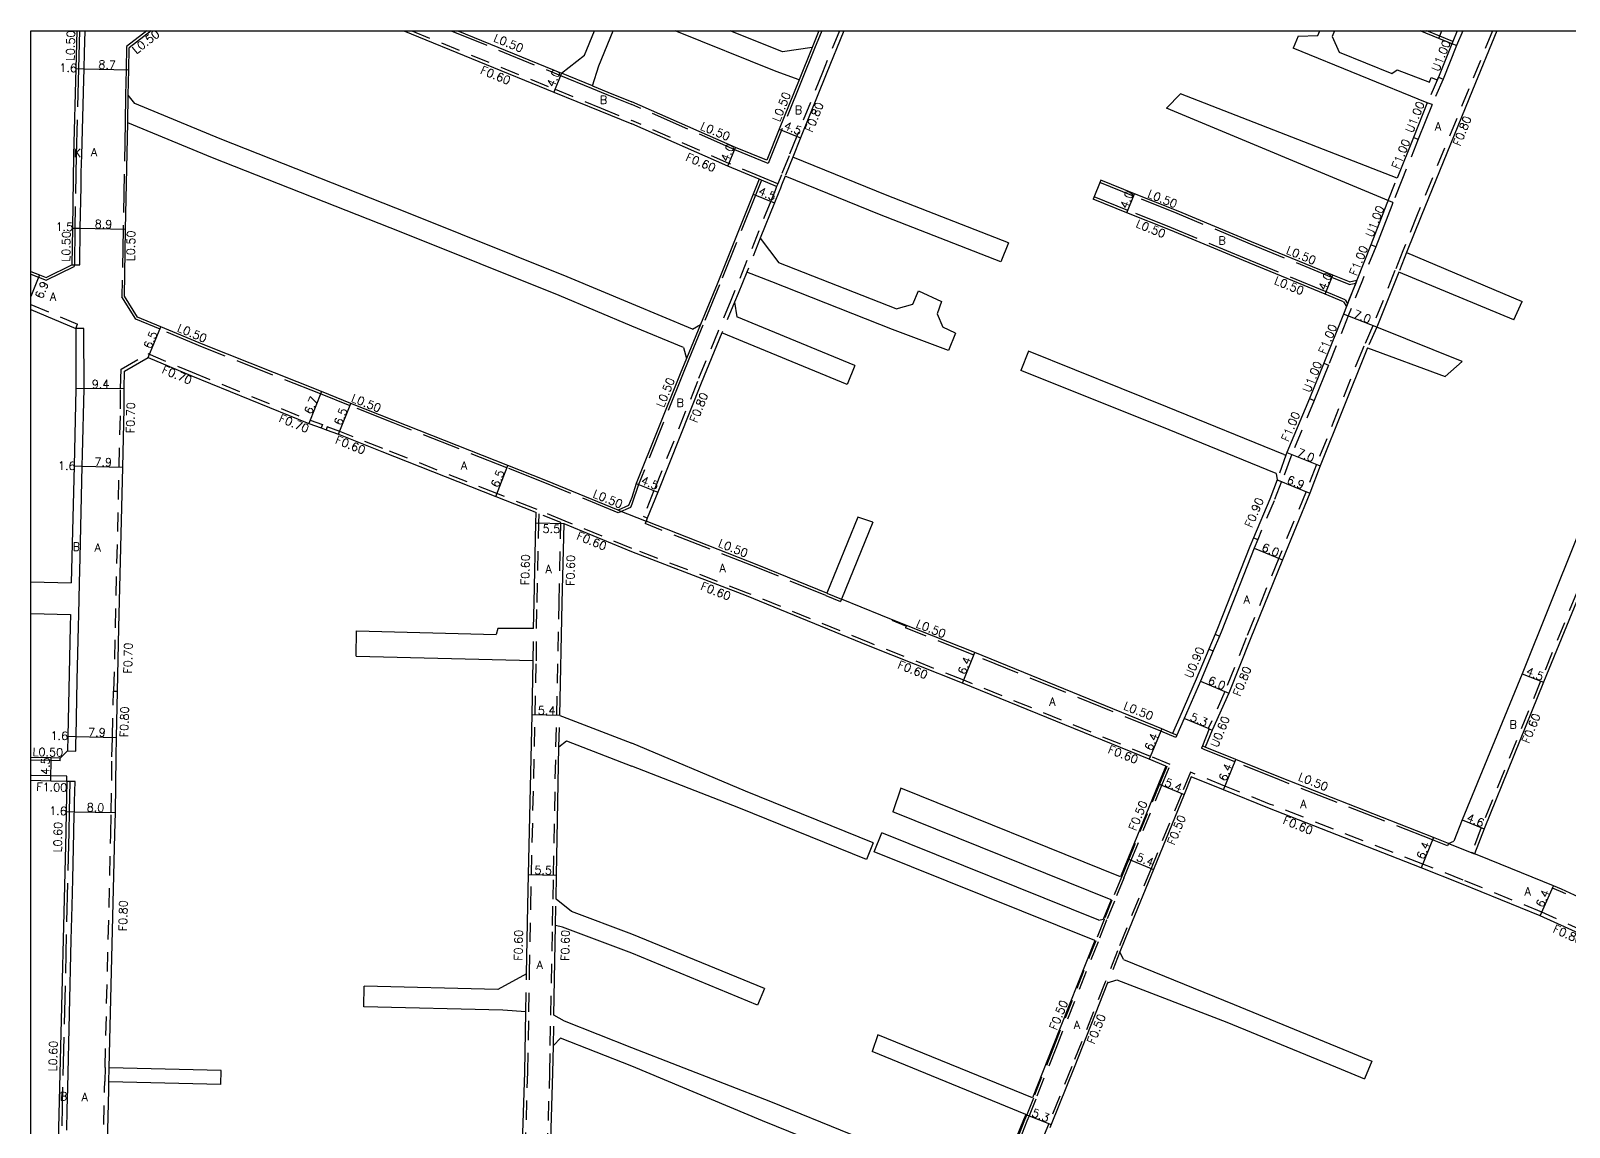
# Model space of a CAD drawing. Header units: metres. Extents: x -10400 to -9600, y -112200 to -111599.
# Drawn here: x -10400 to -10099.9, y -111813.9 to -111600 of the extents above; entities that cross this region are included whole.
import ezdxf

# ---------------------------------------------------------------- set-up
doc = ezdxf.new("R2010")
doc.units = ezdxf.units.M
doc.header["$LTSCALE"] = 2.5
doc.linetypes.add('2232000', pattern=[2.5, 1.5, -1])
doc.linetypes.add('2233000', pattern=[4, 3, -1])
for name, color, linetype in [('2101000', 177, 'Continuous'), ('2101001', 1, 'Continuous'), ('2102000', 191, 'Continuous'), ('2102001', 191, 'Continuous'), ('2213000', 6, 'Continuous'), ('2227000', 3, 'Continuous'), ('2231000', 162, 'Continuous'), ('2232000', 4, '2232000'), ('2233000', 62, '2233000'), ('6165200', 3, 'Continuous'), ('9201100', 215, 'Continuous'), ('9201500', 222, 'Continuous'), ('9202100', 82, 'Continuous'), ('9202200', 155, 'Continuous'), ('9203500', 155, 'Continuous'), ('999', 7, 'Continuous')]:
    doc.layers.add(name, color=color, linetype=linetype)
doc.styles.add('Dm_Anotation', font='txt.shx', dxfattribs={"bigfont": 'pscdm.shx'})

msp = doc.modelspace()

# ---------------------------------------------------------------- linework, layer by layer
at = {"layer": '2101000'}
for points in [[(-10390.99, -111600), (-10391.19, -111607.35), (-10391.66, -111624.24), (-10391.89, -111638.51), (-10392, -111645.64)], [(-10376.51, -111600), (-10380.81, -111603.31)], [(-10327.26, -111600), (-10297.96, -111611.96), (-10288.97, -111615.64), (-10282.77, -111618.16)], [(-10316.68, -111600), (-10296.45, -111608.26)], [(-10241.41, -111600), (-10244.84, -111608.46), (-10249.83, -111620.86), (-10251.35, -111624.66)], [(-10246.26, -111600), (-10247.59, -111603.26)], [(-10114, -111600), (-10118.75, -111611.6), (-10128.8, -111636.19), (-10131.62, -111643.25)], [(-10121.89, -111602.9), (-10122.63, -111602.6), (-10125.35, -111601.49), (-10128.99, -111600)], [(-10380.99, -111612.56), (-10380.9, -111607.64), (-10380.81, -111603.31)], [(-10121.89, -111602.9), (-10124.48, -111609.41)], [(-10290.43, -111610.72), (-10287.41, -111611.95), (-10282.77, -111613.84)], [(-10250.14, -111609.58), (-10254, -111619.19), (-10256.44, -111625.26)], [(-10256.44, -111625.26), (-10262.5, -111622.74), (-10282.77, -111613.84)], [(-10126.65, -111614.41), (-10129.36, -111621.17)], [(-10381.74, -111651.77), (-10381.49, -111638.68), (-10381.09, -111617.95)], [(-10257.93, -111628.97), (-10264.03, -111626.43), (-10282.77, -111618.16)], [(-10130.29, -111620.79), (-10133.47, -111628.75)], [(-10130.29, -111620.79), (-10129.36, -111621.17)], [(-10257.93, -111628.97), (-10259.08, -111631.85), (-10266.12, -111649.39), (-10269.36, -111657.26)], [(-10252.84, -111628.37), (-10253.55, -111630.13), (-10253.77, -111630.69), (-10254.08, -111631.45), (-10254.91, -111633.53), (-10257.7, -111640.47)], [(-10142.78, -111648.99), (-10146, -111647.66), (-10161.88, -111641.14), (-10176.17, -111635.18), (-10184.69, -111631.78), (-10191.25, -111629.15)], [(-10143.92, -111652.84), (-10147.52, -111651.36), (-10163.41, -111644.83), (-10177.68, -111638.89), (-10186.17, -111635.49), (-10192.73, -111632.87)], [(-10134.29, -111633.5), (-10134.52, -111634.08), (-10137.64, -111642.12), (-10138.57, -111641.76), (-10141.32, -111648.65)], [(-10400, -111646.93), (-10398.28, -111647.61), (-10397.02, -111648.12), (-10392, -111645.64)], [(-10260.34, -111647.07), (-10262.02, -111651.26), (-10262.7, -111652.9)], [(-10133.15, -111647.08), (-10137.45, -111657.84)], [(-10142.78, -111648.99), (-10141.32, -111648.65)], [(-10282.77, -111691.01), (-10283.41, -111692.58), (-10285.41, -111693.49), (-10299.56, -111687.69), (-10306.92, -111684.78), (-10329.15, -111676), (-10337.54, -111672.67), (-10343.31, -111670.37), (-10366.34, -111661.22), (-10374.6, -111657.76), (-10379.19, -111655.83), (-10381.74, -111651.77)], [(-10143.92, -111652.84), (-10143.37, -111653.79)], [(-10400, -111654.37), (-10391.23, -111658.04)], [(-10143.37, -111653.79), (-10143.95, -111655.25), (-10147.77, -111664.84), (-10146.85, -111665.22)], [(-10391.23, -111658.04), (-10391.19, -111669.81), (-10391.55, -111684.87), (-10392.09, -111707.69)], [(-10265.17, -111658.91), (-10269.2, -111668.71), (-10277.7, -111689.96), (-10279.73, -111695.03), (-10279.98, -111695.66)], [(-10139.23, -111661.82), (-10139.52, -111662.46), (-10148.46, -111684.87), (-10150.48, -111690.16), (-10155.82, -111703.18), (-10162.16, -111718.7), (-10166.33, -111729.19), (-10169.57, -111736.42)], [(-10384.7, -111802.25), (-10383.59, -111756.7), (-10383.5, -111752.49), (-10383.36, -111741.64), (-10383.27, -111737.81), (-10383.07, -111728.82), (-10382.79, -111716.44), (-10382.05, -111685.1), (-10381.78, -111673.76), (-10381.79, -111669.79), (-10381.7, -111666.41), (-10377.12, -111663.75), (-10368.8, -111667.24), (-10345.78, -111676.6), (-10343.38, -111677.46), (-10342.39, -111677.82), (-10339.94, -111678.71), (-10331.54, -111682.04), (-10309.31, -111690.82), (-10301.99, -111693.72), (-10301.44, -111693.94)], [(-10272.09, -111663.89), (-10273.32, -111666.89), (-10281.88, -111688.29), (-10282.77, -111691.01)], [(-10146.85, -111665.22), (-10149.63, -111672.11)], [(-10150.56, -111671.74), (-10154.96, -111682.26), (-10155.15, -111682.77)], [(-10150.56, -111671.74), (-10149.63, -111672.11)], [(-10156.88, -111687.57), (-10158.3, -111691.33), (-10161.49, -111698.87)], [(-10095.11, -111690.53), (-10095.68, -111691.95), (-10098.44, -111698.81), (-10109.11, -111725.39), (-10120.75, -111753.91), (-10122.43, -111758.04)], [(-10301.96, -111716.59), (-10301.82, -111711.5), (-10301.48, -111696.06), (-10301.44, -111693.94)], [(-10296.81, -111733.52), (-10296.32, -111711.59), (-10295.98, -111696.18)], [(-10282.77, -111701.6), (-10295.98, -111696.18)], [(-10244.7, -111709.71), (-10258, -111704.28), (-10279.98, -111695.66)], [(-10160.66, -111699.22), (-10161.38, -111700.91), (-10167.68, -111716.94), (-10168.14, -111718.05)], [(-10161.49, -111698.87), (-10160.66, -111699.22)], [(-10178.61, -111743.41), (-10181.83, -111742.08), (-10218.23, -111727.24), (-10236.57, -111719.94), (-10260.41, -111710.21), (-10282.77, -111701.6)], [(-10097.91, -111709.92), (-10104.94, -111727.07), (-10116.49, -111755.64), (-10118.36, -111760.51)], [(-10176.42, -111737.39), (-10177.26, -111737.04), (-10179.39, -111736.16), (-10215.87, -111721.29), (-10229.19, -111715.99), (-10234.17, -111714.01), (-10241.88, -111710.86)], [(-10392.24, -111713.84), (-10392.29, -111716.18), (-10392.77, -111737.6), (-10392.83, -111740.47)], [(-10168.97, -111717.7), (-10170.2, -111720.6)], [(-10168.97, -111717.7), (-10168.14, -111718.05)], [(-10169.37, -111720.95), (-10171.85, -111726.82), (-10175.02, -111734.13), (-10176.42, -111737.39)], [(-10170.2, -111720.6), (-10169.37, -111720.95)], [(-10303.31, -111783.95), (-10303.06, -111770.66), (-10302.92, -111764.55), (-10302.21, -111733.42), (-10301.97, -111722.85)], [(-10170.12, -111736.16), (-10171.46, -111739.49)], [(-10170.12, -111736.16), (-10169.57, -111736.42)], [(-10297.53, -111769.38), (-10297.42, -111764.68), (-10296.96, -111739.66)], [(-10123.44, -111758.49), (-10126.38, -111757.32), (-10156.24, -111745.63), (-10164.96, -111742.11), (-10170.91, -111739.71), (-10171.46, -111739.49)], [(-10394.26, -111741.87), (-10396, -111741.83), (-10400, -111741.73)], [(-10394.26, -111741.87), (-10392.83, -111740.47)], [(-10392.97, -111746.4), (-10396.1, -111746.33), (-10400, -111746.24)], [(-10173.63, -111745.51), (-10175.03, -111748.93), (-10181.01, -111763.56), (-10185.76, -111775.17), (-10187.54, -111779.66)], [(-10178.61, -111743.41), (-10180.03, -111746.89), (-10186.01, -111761.52), (-10187.43, -111764.99)], [(-10069.1, -111798.01), (-10070.53, -111796.48), (-10078.44, -111788.07), (-10081.5, -111785.5), (-10086.32, -111782.17), (-10091.36, -111779.09), (-10093.92, -111777.91), (-10105.55, -111772.64), (-10120.9, -111766.38), (-10128.75, -111763.27), (-10158.66, -111751.55), (-10167.35, -111748.05), (-10173.63, -111745.51)], [(-10392.97, -111746.4), (-10393.1, -111752.27), (-10393.19, -111756.26), (-10394.39, -111806.04), (-10394.71, -111819.37), (-10394.89, -111826.63)], [(-10123.44, -111758.49), (-10122.43, -111758.04)], [(-10091.27, -111772.09), (-10101.4, -111767.42), (-10102.99, -111766.77), (-10117.54, -111760.83), (-10118.36, -111760.51)], [(-10189.27, -111769.5), (-10190.76, -111773.14), (-10190.8, -111773.24)], [(-10297.95, -111792), (-10297.63, -111774.5)], [(-10192.46, -111777.43), (-10200.7, -111798.22), (-10204.62, -111808.12)], [(-10189.94, -111785.72), (-10196.47, -111802.21), (-10200.97, -111813.3), (-10201.23, -111813.94)], [(-10304.61, -111836.67), (-10304.31, -111824.87), (-10303.65, -111803.09), (-10303.44, -111791.35)], [(-10299.63, -111858.14), (-10299.59, -111856.09), (-10299.11, -111836.8), (-10298.81, -111825.03), (-10298.15, -111803.22), (-10298.06, -111797.89)], [(-10385.95, -111856.31), (-10385.88, -111852.34), (-10385.78, -111847.26), (-10385.29, -111826.86), (-10385.12, -111819.6), (-10384.8, -111806.58), (-10384.76, -111804.97)], [(-10205.9, -111811.35), (-10206.32, -111812.42), (-10211.6, -111825.37)]]:
    msp.add_lwpolyline(points, dxfattribs=at)
at = {"layer": '2101001'}
msp.add_lwpolyline([(-10191.25, -111629.15), (-10192.73, -111632.87)], dxfattribs=at)
at = {"layer": '2102000'}
for points in [[(-10296.45, -111608.26), (-10291.96, -111604.76), (-10290.02, -111600)], [(-10290.43, -111610.72), (-10289.2, -111606.85), (-10286.4, -111600)], [(-10254.57, -111607.95), (-10274.31, -111600)], [(-10253.33, -111604.13), (-10263.6, -111600)], [(-10152.8, -111601.05), (-10148.94, -111600.9), (-10148.56, -111600)], [(-10145.71, -111600), (-10146.16, -111601.11), (-10144.78, -111604.16)], [(-10247.59, -111603.26), (-10253.33, -111604.13)], [(-10126.65, -111614.41), (-10127.58, -111614.03), (-10153.77, -111603.38)], [(-10144.78, -111604.16), (-10134.53, -111608.34), (-10133.43, -111607.59), (-10127.16, -111610.04), (-10126.82, -111609.12), (-10125.64, -111609.55)], [(-10250.14, -111609.58), (-10254.57, -111607.95)], [(-10125.64, -111609.55), (-10125.41, -111609.04), (-10124.48, -111609.41)], [(-10282.77, -111653.27), (-10295.36, -111647.97), (-10326.31, -111635.55), (-10363.04, -111621.07), (-10379.71, -111614.2), (-10380.99, -111612.56)], [(-10133.47, -111628.75), (-10175.73, -111612.29)], [(-10134.29, -111633.5), (-10178.44, -111615.08)], [(-10282.77, -111657.64), (-10296.91, -111651.66), (-10327.74, -111639.29), (-10364.57, -111624.77), (-10381.09, -111617.95)], [(-10209.3, -111641.34), (-10232.92, -111632.11), (-10251.35, -111624.66)], [(-10210.75, -111645.07), (-10234.44, -111635.81), (-10252.84, -111628.37)], [(-10257.7, -111640.47), (-10254.08, -111645.23)], [(-10131.62, -111643.25), (-10109.05, -111652.77)], [(-10255.45, -111648.97), (-10260.34, -111647.07)], [(-10231.2, -111654.22), (-10254.08, -111645.23)], [(-10110.69, -111656.35), (-10133.15, -111647.08)], [(-10231.92, -111658.24), (-10255.45, -111648.97)], [(-10262.7, -111652.9), (-10262.26, -111655.78)], [(-10231.2, -111654.22), (-10227.94, -111653.3), (-10226.81, -111650.7)], [(-10222.33, -111652.79), (-10223.18, -111655.23), (-10222.11, -111657.79)], [(-10270.95, -111658.17), (-10282.77, -111653.27)], [(-10239.24, -111665.27), (-10262.26, -111655.78)], [(-10272.7, -111661.77), (-10282.77, -111657.64)], [(-10270.95, -111658.17), (-10269.36, -111657.26)], [(-10240.76, -111668.97), (-10265.17, -111658.91)], [(-10220.96, -111662.36), (-10231.92, -111658.24)], [(-10219.6, -111658.95), (-10222.11, -111657.79)], [(-10120.78, -111664.52), (-10137.45, -111657.84)], [(-10272.7, -111661.77), (-10272.09, -111663.89)], [(-10139.23, -111661.82), (-10124.09, -111667.41)], [(-10155.57, -111682.65), (-10178.27, -111673.38), (-10205.35, -111662.51)], [(-10157.09, -111686.35), (-10179.72, -111677.11), (-10206.84, -111666.23)], [(-10155.57, -111682.65), (-10155.15, -111682.77)], [(-10157.09, -111686.35), (-10156.88, -111687.57)], [(-10238.64, -111694.84), (-10244.7, -111709.71)], [(-10235.77, -111695.87), (-10241.88, -111710.86)], [(-10400, -111707.49), (-10392.09, -111707.69)], [(-10400, -111713.65), (-10392.24, -111713.84)], [(-10336.43, -111717.05), (-10309.23, -111717.74)], [(-10301.96, -111716.59), (-10308.91, -111716.56), (-10309.23, -111717.74)], [(-10336.55, -111721.97), (-10301.97, -111722.85)], [(-10296.81, -111733.52), (-10296.26, -111733.72), (-10282.77, -111738.94)], [(-10296.96, -111739.66), (-10295.52, -111738.51), (-10282.77, -111743.45)], [(-10235.67, -111758.37), (-10260.59, -111748.31), (-10282.77, -111738.94)], [(-10236.98, -111761.62), (-10261.91, -111751.55), (-10282.77, -111743.45)], [(-10187.43, -111764.99), (-10230.27, -111747.72)], [(-10189.27, -111769.5), (-10231.87, -111752.33)], [(-10191.64, -111773.45), (-10234.01, -111756.44)], [(-10192.46, -111777.43), (-10235.5, -111760.15)], [(-10282.77, -111776.18), (-10294.55, -111771.76), (-10297.53, -111769.38)], [(-10191.64, -111773.45), (-10190.8, -111773.24)], [(-10282.77, -111779.92), (-10296.3, -111774.84), (-10297.63, -111774.5)], [(-10256.88, -111786.82), (-10282.77, -111776.18)], [(-10258.23, -111790.04), (-10282.77, -111779.92)], [(-10186.87, -111781.16), (-10187.54, -111779.66)], [(-10186.87, -111781.16), (-10165.25, -111789.92), (-10142.93, -111799.07), (-10138.39, -111800.95)], [(-10303.31, -111783.95), (-10308.88, -111787.02), (-10334.95, -111786.35)], [(-10189.94, -111785.72), (-10188.13, -111785.12)], [(-10188.13, -111785.12), (-10166.72, -111793.39), (-10144.4, -111802.54), (-10139.86, -111804.42)], [(-10303.44, -111791.35), (-10307.9, -111791.04), (-10335.05, -111790.35)], [(-10282.77, -111798.39), (-10295.88, -111793.19), (-10297.95, -111792)], [(-10282.77, -111801.96), (-10296.66, -111796.49), (-10298.06, -111797.89)], [(-10204.62, -111808.12), (-10234.77, -111795.8)], [(-10213.6, -111826.15), (-10239.99, -111815.29), (-10255.67, -111808.92), (-10282.77, -111798.39)], [(-10205.9, -111811.35), (-10235.86, -111799.11)], [(-10362.86, -111802.82), (-10384.7, -111802.25)], [(-10214.98, -111829.9), (-10241.5, -111819), (-10257.24, -111812.6), (-10282.77, -111801.96)], [(-10362.93, -111805.54), (-10384.76, -111804.97)]]:
    msp.add_lwpolyline(points, dxfattribs=at)
at = {"layer": '2102001'}
for points in [[(-10152.8, -111601.05), (-10153.77, -111603.38)], [(-10175.73, -111612.29), (-10178.44, -111615.08)], [(-10209.3, -111641.34), (-10210.75, -111645.07)], [(-10226.81, -111650.7), (-10222.33, -111652.79)], [(-10110.69, -111656.35), (-10109.05, -111652.77)], [(-10219.6, -111658.95), (-10220.96, -111662.36)], [(-10205.35, -111662.51), (-10206.84, -111666.23)], [(-10124.09, -111667.41), (-10120.78, -111664.52)], [(-10239.24, -111665.27), (-10240.76, -111668.97)], [(-10235.77, -111695.87), (-10238.64, -111694.84)], [(-10336.55, -111721.97), (-10336.43, -111717.05)], [(-10230.27, -111747.72), (-10231.87, -111752.33)], [(-10235.5, -111760.15), (-10234.01, -111756.44)], [(-10235.67, -111758.37), (-10236.98, -111761.62)], [(-10335.05, -111790.35), (-10334.95, -111786.35)], [(-10256.88, -111786.82), (-10258.23, -111790.04)], [(-10234.77, -111795.8), (-10235.86, -111799.11)], [(-10362.93, -111805.54), (-10362.86, -111802.82)], [(-10138.39, -111800.95), (-10139.86, -111804.42)]]:
    msp.add_lwpolyline(points, dxfattribs=at)
at = {"layer": '2213000'}
for points in [[(-10389.51, -111604.31), (-10389.39, -111600)], [(-10390.14, -111627.62), (-10390.06, -111624.27), (-10389.65, -111609.6)], [(-10392, -111645.64), (-10391.5, -111645.64), (-10390.42, -111645.63), (-10390.39, -111638.53), (-10390.2, -111630.43)], [(-10389.89, -111682.58), (-10389.59, -111669.83), (-10389.63, -111658.04), (-10391.23, -111658.04)], [(-10390.92, -111726.64), (-10390.69, -111716.22), (-10390.64, -111713.88), (-10390.49, -111707.73), (-10390.37, -111702.73)], [(-10392.83, -111740.47), (-10391.23, -111740.5), (-10391.19, -111738.77)], [(-10391.45, -111750.33), (-10391.37, -111746.43), (-10392.37, -111746.41), (-10392.97, -111746.4)], [(-10391.81, -111765.46), (-10391.59, -111756.33), (-10391.51, -111752.7)], [(-10392.1, -111777.29), (-10391.93, -111770.66)], [(-10392.99, -111814.44), (-10392.9, -111810.41)]]:
    msp.add_lwpolyline(points, dxfattribs=at)
at = {"layer": '2227000'}
for points in [[(-10389.65, -111609.6), (-10389.59, -111607.4), (-10389.51, -111604.31)], [(-10390.2, -111630.43), (-10390.14, -111627.62)], [(-10390.37, -111702.73), (-10389.95, -111684.91), (-10389.89, -111682.58)], [(-10391.19, -111738.77), (-10391.17, -111737.63), (-10390.92, -111726.64)], [(-10391.51, -111752.7), (-10391.5, -111752.31), (-10391.45, -111750.33)], [(-10391.93, -111770.66), (-10391.81, -111765.46)], [(-10392.9, -111810.41), (-10392.8, -111806.15), (-10392.1, -111777.29)]]:
    msp.add_lwpolyline(points, dxfattribs=at)
at = {"layer": '2231000'}
for points in [[(-10122.82, -111602.52), (-10125.41, -111609.04)], [(-10127.58, -111614.03), (-10130.29, -111620.79)], [(-10135.22, -111633.13), (-10135.46, -111633.71), (-10138.57, -111641.76)], [(-10147.77, -111664.84), (-10150.56, -111671.74)], [(-10162.22, -111700.59), (-10168.51, -111716.6), (-10168.97, -111717.7)], [(-10161.49, -111698.87), (-10162.22, -111700.59)], [(-10170.2, -111720.6), (-10172.67, -111726.46), (-10175.84, -111733.78), (-10177.26, -111737.04)], [(-10169.57, -111736.42), (-10170.91, -111739.71)]]:
    msp.add_lwpolyline(points, dxfattribs=at)
at = {"layer": '2232000'}
for points in [[(-10325.67, -111600), (-10297.74, -111611.41), (-10288.74, -111615.08), (-10282.77, -111617.51)], [(-10242.27, -111600), (-10245.58, -111608.16), (-10250.57, -111620.57), (-10252.09, -111624.36)], [(-10114.87, -111600), (-10119.49, -111611.3), (-10129.54, -111635.89), (-10132.36, -111642.95)], [(-10121.75, -111600), (-10122.62, -111602.06), (-10122.82, -111602.52)], [(-10120.66, -111600), (-10121.89, -111602.9)], [(-10125.41, -111609.04), (-10127.58, -111614.03)], [(-10124.48, -111609.41), (-10126.65, -111614.41)], [(-10257.7, -111628.41), (-10263.8, -111625.88), (-10282.77, -111617.51)], [(-10129.36, -111621.17), (-10132.54, -111629.11)], [(-10252.09, -111624.36), (-10253.58, -111628.07)], [(-10251.35, -111624.66), (-10252.84, -111628.37)], [(-10253.58, -111628.07), (-10254.29, -111629.83), (-10254.51, -111630.39), (-10254.82, -111631.15), (-10255.65, -111633.23), (-10262.76, -111650.95), (-10263.44, -111652.59)], [(-10254.51, -111630.39), (-10257.47, -111629.16), (-10257.93, -111628.97)], [(-10254.29, -111629.83), (-10257.7, -111628.41)], [(-10135.22, -111633.13), (-10133.47, -111628.75)], [(-10132.54, -111629.11), (-10134.29, -111633.5)], [(-10257.7, -111640.47), (-10260.34, -111647.07)], [(-10137.64, -111642.12), (-10140.24, -111648.65)], [(-10132.36, -111642.95), (-10133.89, -111646.78)], [(-10131.62, -111643.25), (-10133.15, -111647.08)], [(-10133.89, -111646.78), (-10138.19, -111657.54)], [(-10141.32, -111648.65), (-10141.54, -111649.21), (-10143.13, -111653.2), (-10143.37, -111653.79)], [(-10140.24, -111648.65), (-10142.44, -111654.16)], [(-10263.44, -111652.59), (-10265.91, -111658.6)], [(-10262.7, -111652.9), (-10265.17, -111658.91)], [(-10400, -111653.39), (-10390.88, -111657.21)], [(-10142.44, -111654.16), (-10143.02, -111655.62), (-10146.85, -111665.22)], [(-10391.23, -111658.04), (-10390.88, -111657.21)], [(-10265.91, -111658.6), (-10269.95, -111668.41), (-10278.44, -111689.67), (-10280.47, -111694.74)], [(-10138.19, -111657.54), (-10139.96, -111661.49)], [(-10137.45, -111657.84), (-10139.23, -111661.82)], [(-10139.96, -111661.49), (-10140.25, -111662.15), (-10149.21, -111684.58), (-10151.23, -111689.87), (-10156.56, -111702.88), (-10162.9, -111718.4), (-10167.07, -111728.88), (-10170.3, -111736.09)], [(-10383.77, -111728.8), (-10383.49, -111716.42), (-10382.75, -111685.08), (-10382.48, -111673.75), (-10382.49, -111669.78), (-10382.39, -111666), (-10377.17, -111662.97), (-10368.53, -111666.6), (-10345.53, -111675.95), (-10343.12, -111676.81), (-10343.38, -111677.46)], [(-10149.63, -111672.11), (-10154.03, -111682.63), (-10154.22, -111683.12)], [(-10282.77, -111700.95), (-10295.76, -111695.62), (-10301.21, -111693.39), (-10301.76, -111693.16), (-10309.09, -111690.27), (-10331.32, -111681.49), (-10339.72, -111678.15), (-10342.18, -111677.26), (-10342.39, -111677.82)], [(-10155.15, -111682.77), (-10156.88, -111687.57)], [(-10154.22, -111683.12), (-10155.95, -111687.95)], [(-10156.05, -111687.91), (-10157.47, -111691.67), (-10160.66, -111699.22)], [(-10156.88, -111687.57), (-10156.05, -111687.91), (-10155.95, -111687.95)], [(-10301.36, -111716.61), (-10301.22, -111711.51), (-10300.88, -111696.07), (-10300.84, -111694.19)], [(-10296.58, -111695.93), (-10300.84, -111694.19)], [(-10279.73, -111695.03), (-10280.47, -111694.74)], [(-10297.41, -111733.5), (-10296.92, -111711.58), (-10296.58, -111695.93)], [(-10177.73, -111743.12), (-10181.6, -111741.52), (-10218.01, -111726.68), (-10236.34, -111719.38), (-10260.19, -111709.66), (-10282.77, -111700.95)], [(-10098.47, -111709.69), (-10105.49, -111726.85), (-10117.05, -111755.42), (-10118.92, -111760.29)], [(-10301.97, -111722.85), (-10301.96, -111716.59)], [(-10301.37, -111722.86), (-10301.36, -111716.61)], [(-10168.14, -111718.05), (-10169.37, -111720.95)], [(-10304.53, -111858.27), (-10304.49, -111856.01), (-10304.08, -111839.64), (-10304.01, -111836.68), (-10303.71, -111824.89), (-10303.05, -111803.1), (-10302.84, -111791.36), (-10302.71, -111783.96), (-10302.46, -111770.68), (-10302.32, -111764.57), (-10301.61, -111733.44), (-10301.37, -111722.86)], [(-10385.5, -111802.23), (-10384.39, -111756.68), (-10384.3, -111752.47), (-10384.16, -111741.63), (-10384.07, -111737.79), (-10383.87, -111728.8)], [(-10383.87, -111728.8), (-10383.77, -111728.8), (-10383.07, -111728.82)], [(-10297.56, -111739.65), (-10297.41, -111733.5)], [(-10296.96, -111739.66), (-10296.81, -111733.52)], [(-10170.3, -111736.09), (-10170.12, -111736.16)], [(-10298.13, -111769.36), (-10298.02, -111764.67), (-10297.56, -111739.65)], [(-10186.78, -111765.25), (-10185.36, -111761.78), (-10179.38, -111747.16), (-10177.73, -111743.12)], [(-10392.94, -111745.4), (-10396.08, -111745.33), (-10400, -111745.24)], [(-10392.97, -111746.4), (-10392.94, -111745.4)], [(-10173.79, -111744.59), (-10175.49, -111748.75), (-10181.47, -111763.37), (-10186.22, -111774.98), (-10188, -111779.47)], [(-10178.61, -111743.41), (-10178.42, -111743.49), (-10179.85, -111746.97), (-10185.82, -111761.59), (-10187.24, -111765.06)], [(-10068.24, -111797.75), (-10069.95, -111795.94), (-10077.89, -111787.48), (-10081.01, -111784.86), (-10085.88, -111781.5), (-10090.99, -111778.38), (-10105.23, -111771.9), (-10120.6, -111765.64), (-10128.45, -111762.53), (-10158.36, -111750.81), (-10167.05, -111747.31), (-10173.79, -111744.59)], [(-10118.36, -111760.51), (-10118.92, -111760.29)], [(-10187.24, -111765.06), (-10189.09, -111769.57)], [(-10186.78, -111765.25), (-10188.62, -111769.76)], [(-10298.23, -111774.49), (-10298.13, -111769.36)], [(-10297.63, -111774.5), (-10297.53, -111769.38)], [(-10189.09, -111769.57), (-10190.57, -111773.21), (-10190.61, -111773.31)], [(-10188.62, -111769.76), (-10190.11, -111773.4), (-10190.15, -111773.49)], [(-10300.23, -111858.13), (-10300.19, -111856.08), (-10299.71, -111836.79), (-10299.41, -111825.01), (-10298.75, -111803.21), (-10298.66, -111797.88), (-10298.55, -111791.99), (-10298.23, -111774.49)], [(-10190.61, -111773.31), (-10192.27, -111777.5)], [(-10190.15, -111773.49), (-10191.81, -111777.69)], [(-10192.27, -111777.5), (-10200.51, -111798.3), (-10204.43, -111808.19)], [(-10191.81, -111777.69), (-10200.05, -111798.48), (-10203.97, -111808.37)], [(-10188, -111779.47), (-10190.4, -111785.53)], [(-10187.54, -111779.66), (-10189.94, -111785.72)], [(-10303.44, -111791.35), (-10303.31, -111783.95)], [(-10190.4, -111785.53), (-10196.93, -111802.02), (-10201.43, -111813.11), (-10201.69, -111813.76)], [(-10298.06, -111797.89), (-10297.95, -111792)], [(-10385.5, -111802.23), (-10385.56, -111804.95)], [(-10384.76, -111804.97), (-10384.7, -111802.25)], [(-10386.75, -111856.29), (-10386.68, -111852.32), (-10386.58, -111847.24), (-10386.09, -111826.84), (-10385.92, -111819.58), (-10385.6, -111806.56), (-10385.56, -111804.95)], [(-10204.43, -111808.19), (-10205.71, -111811.42)], [(-10203.97, -111808.37), (-10205.25, -111811.61)], [(-10205.71, -111811.42), (-10206.14, -111812.49), (-10211.41, -111825.44)], [(-10205.25, -111811.61), (-10205.67, -111812.68), (-10210.95, -111825.63)], [(-10201.69, -111813.76), (-10203.18, -111817.47)]]:
    msp.add_lwpolyline(points, dxfattribs=at)
at = {"layer": '2233000'}
for points in [[(-10390.49, -111600), (-10390.69, -111607.37), (-10391.16, -111624.25), (-10391.39, -111638.52), (-10391.5, -111645.64), (-10391.51, -111645.95)], [(-10377.33, -111600), (-10381.31, -111603.06)], [(-10318, -111600), (-10296.64, -111608.72), (-10290.62, -111611.18), (-10287.6, -111612.42), (-10282.77, -111614.38)], [(-10245.72, -111600), (-10247.13, -111603.45)], [(-10122.62, -111602.06), (-10125.16, -111601.02), (-10127.67, -111600)], [(-10381.31, -111603.06), (-10381.4, -111607.63), (-10381.49, -111612.55), (-10381.59, -111617.95), (-10381.99, -111638.67), (-10382.25, -111651.9)], [(-10247.59, -111603.26), (-10250.14, -111609.58)], [(-10247.13, -111603.45), (-10249.68, -111609.77)], [(-10290.43, -111610.72), (-10296.45, -111608.26)], [(-10249.68, -111609.77), (-10253.54, -111619.37), (-10256.16, -111625.91)], [(-10381.09, -111617.95), (-10380.99, -111612.56)], [(-10256.16, -111625.91), (-10262.69, -111623.2), (-10282.77, -111614.38)], [(-10257.47, -111629.16), (-10258.62, -111632.04), (-10265.66, -111649.58), (-10268.9, -111657.45)], [(-10142.82, -111649.51), (-10146.19, -111648.13), (-10162.07, -111641.6), (-10176.36, -111635.65), (-10184.87, -111632.24), (-10191.43, -111629.62)], [(-10143.58, -111652.45), (-10147.33, -111650.9), (-10163.22, -111644.37), (-10177.49, -111638.43), (-10185.99, -111635.03), (-10192.55, -111632.4)], [(-10400, -111647.47), (-10398.46, -111648.08), (-10397, -111648.67), (-10391.51, -111645.95)], [(-10142.82, -111649.51), (-10141.54, -111649.21)], [(-10282.77, -111692.34), (-10283.02, -111692.95), (-10285.4, -111694.03), (-10299.75, -111688.15), (-10307.11, -111685.24), (-10329.33, -111676.46), (-10337.72, -111673.13), (-10343.49, -111670.84), (-10366.53, -111661.69), (-10374.79, -111658.22), (-10379.53, -111656.23), (-10382.25, -111651.9)], [(-10143.58, -111652.45), (-10143.13, -111653.2)], [(-10269.36, -111657.26), (-10272.09, -111663.89)], [(-10268.9, -111657.45), (-10271.63, -111664.08)], [(-10271.63, -111664.08), (-10272.86, -111667.08), (-10281.42, -111688.48), (-10282.77, -111692.34)], [(-10279.98, -111695.66), (-10280.16, -111696.12)], [(-10244.89, -111710.17), (-10258.19, -111704.75), (-10280.16, -111696.12)], [(-10244.89, -111710.17), (-10242.07, -111711.32)], [(-10244.7, -111709.71), (-10241.88, -111710.86)], [(-10241.88, -111710.86), (-10242.07, -111711.32)], [(-10229.19, -111715.99), (-10229.38, -111716.45)], [(-10176.61, -111737.85), (-10179.58, -111736.63), (-10216.05, -111721.76), (-10229.38, -111716.45)], [(-10176.42, -111737.39), (-10176.61, -111737.85)], [(-10171.46, -111739.49), (-10171.65, -111739.95)], [(-10123.62, -111758.96), (-10126.57, -111757.79), (-10156.43, -111746.09), (-10165.14, -111742.58), (-10171.09, -111740.18), (-10171.65, -111739.95)], [(-10394.27, -111742.37), (-10396.01, -111742.33), (-10400, -111742.23)], [(-10394.27, -111742.37), (-10394.26, -111741.87)], [(-10392.37, -111746.41), (-10392.5, -111752.29), (-10392.59, -111756.28), (-10393.79, -111806.06), (-10394.11, -111819.38), (-10394.29, -111826.65)], [(-10392.37, -111746.41), (-10392.97, -111746.4)], [(-10123.44, -111758.49), (-10123.62, -111758.96)], [(-10103.18, -111767.24), (-10102.99, -111766.77)], [(-10091.48, -111772.54), (-10101.6, -111767.88), (-10103.18, -111767.24)]]:
    msp.add_lwpolyline(points, dxfattribs=at)
at = {"layer": '6165200'}
msp.add_lwpolyline([(-10229.31, -111716.1), (-10231.99, -111715.04)], dxfattribs=at)
at = {"layer": '9201100'}
for points in [[(-10125.35, -111601.49), (-10124.74, -111600)], [(-10391.19, -111607.35), (-10389.59, -111607.4)], [(-10389.59, -111607.4), (-10380.9, -111607.64)], [(-10296.45, -111608.26), (-10297.96, -111611.96)], [(-10254, -111619.19), (-10249.83, -111620.86)], [(-10264.03, -111626.43), (-10262.5, -111622.74)], [(-10259.08, -111631.85), (-10254.91, -111633.53)], [(-10186.17, -111635.49), (-10184.69, -111631.78)], [(-10391.89, -111638.51), (-10390.39, -111638.53)], [(-10390.39, -111638.53), (-10381.49, -111638.68)], [(-10398.28, -111647.61), (-10400, -111651.84)], [(-10147.52, -111651.36), (-10146, -111647.66)], [(-10137.45, -111657.84), (-10143.95, -111655.25)], [(-10377.12, -111663.75), (-10374.6, -111657.76)], [(-10381.79, -111669.79), (-10391.19, -111669.81)], [(-10343.31, -111670.37), (-10345.78, -111676.6)], [(-10339.94, -111678.71), (-10337.54, -111672.67)], [(-10154.96, -111682.26), (-10148.46, -111684.87)], [(-10391.55, -111684.87), (-10389.95, -111684.91)], [(-10389.95, -111684.91), (-10382.05, -111685.1)], [(-10309.31, -111690.82), (-10306.92, -111684.78)], [(-10281.88, -111688.29), (-10277.7, -111689.96)], [(-10156.88, -111687.57), (-10150.48, -111690.16)], [(-10295.98, -111696.18), (-10301.48, -111696.06)], [(-10161.38, -111700.91), (-10155.82, -111703.18)], [(-10218.23, -111727.24), (-10215.87, -111721.29)], [(-10171.85, -111726.82), (-10166.33, -111729.19)], [(-10109.11, -111725.39), (-10104.94, -111727.07)], [(-10296.81, -111733.52), (-10302.21, -111733.42)], [(-10170.12, -111736.16), (-10175.02, -111734.13)], [(-10179.39, -111736.16), (-10181.83, -111742.08)], [(-10392.77, -111737.6), (-10391.17, -111737.63)], [(-10391.17, -111737.63), (-10383.27, -111737.81)], [(-10396.1, -111746.33), (-10396, -111741.83)], [(-10167.35, -111748.05), (-10164.96, -111742.11)], [(-10180.03, -111746.89), (-10175.03, -111748.93)], [(-10393.1, -111752.27), (-10391.5, -111752.31)], [(-10391.5, -111752.31), (-10383.5, -111752.49)], [(-10120.75, -111753.91), (-10116.49, -111755.64)], [(-10126.38, -111757.32), (-10128.75, -111763.27)], [(-10186.01, -111761.52), (-10181.01, -111763.56)], [(-10302.92, -111764.55), (-10297.42, -111764.68)], [(-10105.55, -111772.64), (-10102.99, -111766.77)], [(-10205.9, -111811.35), (-10200.97, -111813.3)]]:
    msp.add_lwpolyline(points, dxfattribs=at)
at = {"layer": '9202200'}
for points in [[(-10141.32, -111648.65), (-10143.37, -111653.79)], [(-10285.41, -111693.49), (-10279.98, -111695.66)], [(-10123.44, -111758.49), (-10118.36, -111760.51)]]:
    msp.add_lwpolyline(points, dxfattribs=at)
at = {"layer": '999'}
msp.add_lwpolyline([(-10400, -111600), (-9600, -111600), (-9600, -112200), (-10400, -112200)], close=True, dxfattribs=at)

# ---------------------------------------------------------------- texts
at = {"layer": '9201500', "style": 'Dm_Anotation'}
for s, rotation, p in [('1.6', 358.4069, (-10394.45, -111607.97)), ('8.7', 358.4069, (-10386.84, -111607.38)), ('4.0', 67.786, (-10297.92, -111611.16)), ('4.5', 338.1147, (-10253.21, -111619.1)), ('4.0', 67.4607, (-10263.98, -111625.68)), ('4.5', 338.1428, (-10258.24, -111631.91)), ('4.0', 68.1946, (-10186.09, -111634.83)), ('1.5', 359.0807, (-10395.18, -111639.01)), ('8.9', 359.0808, (-10387.54, -111638.48)), ('6.9', 67.8395, (-10397.75, -111652.44)), ('4.0', 67.6525, (-10147.39, -111650.77)), ('7.0', 338.2786, (-10142.15, -111655.86)), ('6.5', 67.2255, (-10376.57, -111662.19)), ('9.4', 0.1315, (-10388.09, -111669.71)), ('6.7', 68.3338, (-10345.23, -111674.94)), ('6.5', 68.3338, (-10339.42, -111677.14)), ('7.0', 338.085, (-10153.16, -111682.88)), ('1.6', 358.6398, (-10394.71, -111685.59)), ('7.9', 358.6398, (-10387.6, -111684.87)), ('6.5', 68.4451, (-10308.8, -111689.25)), ('4.5', 338.206, (-10281.12, -111688.31)), ('6.9', 337.9686, (-10155.13, -111688.17)), ('5.5', 358.75, (-10300.17, -111697.89)), ('6.0', 337.7558, (-10160.04, -111701.35)), ('6.4', 68.2887, (-10217.74, -111725.72)), ('4.5', 337.9924, (-10108.47, -111725.54)), ('6.0', 336.7369, (-10170.52, -111727.28)), ('5.4', 358.9776, (-10301.1, -111733.34)), ('5.3', 337.5158, (-10174.01, -111734.44)), ('1.6', 358.7685, (-10396.15, -111738.25)), ('7.9', 358.7252, (-10388.82, -111737.59)), ('6.4', 67.5737, (-10181.31, -111740.56)), ('4.5', 88.6871, (-10396.4, -111745.16)), ('6.4', 68.0391, (-10166.85, -111746.53)), ('5.4', 337.7656, (-10178.97, -111747.21)), ('1.6', 358.7205, (-10396.41, -111752.91)), ('8.0', 358.7203, (-10389.1, -111752.26)), ('4.6', 337.9213, (-10120.07, -111754.09)), ('5.4', 337.7645, (-10184.49, -111761.77)), ('6.4', 68.3474, (-10128.25, -111761.75)), ('5.5', 358.68, (-10301.77, -111764.48)), ('6.4', 66.4054, (-10105, -111771.13)), ('5.3', 338.3882, (-10204.89, -111811.64))]:
    msp.add_text(s, height=1.6, rotation=rotation, dxfattribs=at).set_placement(p)
at = {"layer": '9202100', "style": 'Dm_Anotation'}
for s, p in [('B', (-10289.01, -111614.28)), ('B', (-10250.95, -111616.24)), ('A', (-10126.1, -111619.44)), ('K', (-10391.6, -111624.63)), ('A', (-10388.27, -111624.47)), ('B', (-10168.34, -111641.71)), ('A', (-10396.26, -111652.64)), ('B', (-10274.04, -111673.36)), ('A', (-10316.09, -111685.6)), ('B', (-10391.83, -111701.41)), ('A', (-10387.54, -111701.57)), ('A', (-10299.6, -111705.78)), ('A', (-10265.67, -111705.59)), ('A', (-10163.42, -111711.73)), ('A', (-10201.33, -111731.64)), ('B', (-10111.57, -111736.11)), ('A', (-10152.38, -111751.59)), ('A', (-10108.6, -111768.65)), ('A', (-10301.34, -111782.98)), ('A', (-10196.56, -111794.68)), ('B', (-10394.35, -111808.61)), ('A', (-10390.1, -111808.76))]:
    msp.add_text(s, height=1.6, dxfattribs=at).set_placement(p)
at = {"layer": '9203500', "style": 'Dm_Anotation'}
for s, rotation, p in [('L0.50', 88.4071, (-10391.52, -111605.93)), ('L0.50', 37.6184, (-10379.43, -111604.6)), ('L0.50', 337.874, (-10309.85, -111602.02)), ('U1.00', 68.2839, (-10125.33, -111608.1)), ('F0.60', 337.874, (-10312.43, -111608.29)), ('L0.50', 68.1193, (-10253.93, -111617.89)), ('F0.80', 68.1172, (-10247.55, -111619.94)), ('U1.00', 68.1913, (-10130.42, -111620.04)), ('F0.80', 68.307, (-10121.16, -111622.64)), ('L0.50', 337.4613, (-10269.52, -111619.2)), ('F1.00', 68.1913, (-10133.11, -111627.13)), ('F0.60', 337.4613, (-10272.38, -111625.27)), ('L0.50', 338.1947, (-10182.31, -111632.41)), ('U1.00', 68.8331, (-10138.2, -111640.39)), ('L0.50', 338.1947, (-10184.59, -111638.23)), ('L0.50', 89.0809, (-10392.36, -111645.05)), ('L0.50', 88.9002, (-10379.73, -111644.95)), ('L0.50', 337.6526, (-10155.24, -111643.39)), ('F1.00', 68.2671, (-10141.35, -111647.91)), ('L0.50', 337.6526, (-10157.59, -111649.31)), ('L0.50', 337.2255, (-10371.58, -111658.56)), ('F1.00', 68.2671, (-10147.39, -111663.23)), ('U1.00', 67.9869, (-10150.45, -111670.71)), ('F0.70', 337.2255, (-10374.56, -111666.7)), ('L0.50', 68.1193, (-10276.56, -111673.61)), ('L0.50', 338.3339, (-10337.62, -111672.26)), ('F0.80', 68.209, (-10270.05, -111676.58)), ('F0.70', 88.6413, (-10379.8, -111678.51)), ('F0.70', 337.8727, (-10351.74, -111676.19)), ('F1.00', 67.0772, (-10154.68, -111680.29)), ('F0.60', 338.3339, (-10340.73, -111680.42)), ('L0.50', 337.7077, (-10290.48, -111690.92)), ('F0.90', 67.0772, (-10161.79, -111697.06)), ('F0.60', 337.7077, (-10293.68, -111699.11)), ('L0.50', 338.5672, (-10266.06, -111700.56)), ('F0.60', 88.7477, (-10302.8, -111708.15)), ('F0.60', 88.7477, (-10293.97, -111708.28)), ('F0.60', 338.5674, (-10269.47, -111708.95)), ('L0.50', 338.29, (-10227.45, -111716.26)), ('F0.70', 88.7202, (-10380.29, -111725.39)), ('U0.90', 66.5817, (-10173.52, -111726.41)), ('F0.60', 338.2888, (-10231.04, -111724.25)), ('F0.80', 68.307, (-10164.08, -111729.97)), ('L0.50', 338.29, (-10186.98, -111732.3)), ('F0.80', 88.7202, (-10381.02, -111737.82)), ('U0.60', 67.9791, (-10168.46, -111739.93)), ('F0.60', 67.9822, (-10107.73, -111739.16)), ('L0.50', 358.6872, (-10399.68, -111741.44)), ('F0.60', 338.2888, (-10190, -111740.77)), ('L0.50', 338.29, (-10152.88, -111746.12)), ('F1.00', 358.6872, (-10398.94, -111748.26)), ('F0.50', 67.7639, (-10184.41, -111756.17)), ('L0.60', 88.7209, (-10393.98, -111760.28)), ('F0.50', 67.7639, (-10176.91, -111758.97)), ('F0.60', 338.2888, (-10155.91, -111754.59)), ('F0.80', 88.6102, (-10381.26, -111775.64)), ('F0.60', 88.9594, (-10304.13, -111781.39)), ('F0.60', 88.9594, (-10294.99, -111781.42)), ('F0.80', 335.5535, (-10103.24, -111775.74)), ('F0.50', 67.7639, (-10199.91, -111795.07)), ('F0.50', 67.7639, (-10192.54, -111797.77)), ('L0.60', 88.611, (-10394.93, -111802.97))]:
    msp.add_text(s, height=1.6, rotation=rotation, dxfattribs=at).set_placement(p)

doc.saveas('drawing.dxf')
